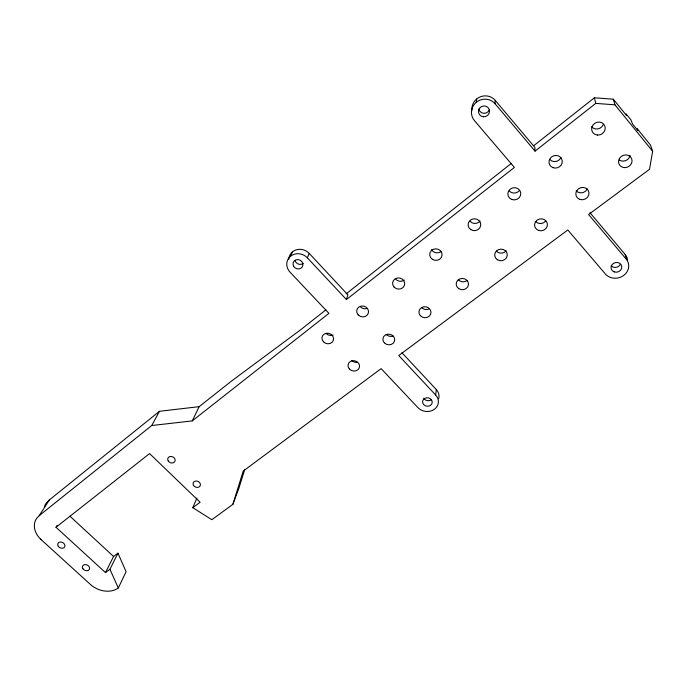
<?xml version="1.0" encoding="UTF-8"?>
<svg xmlns="http://www.w3.org/2000/svg" width="687" height="687" viewBox="0 0 687 687"><rect width="100%" height="100%" fill="white"/><g stroke="black" fill="none" stroke-linecap="round" stroke-linejoin="round"><path stroke-width="1.03" d="M196.946 498.006L192.798 507.693L211.836 519.707L232.867 504.352L243.215 471.084L381.13 368.644L417.936 407.631A11.662 10.176 8 0 0 434.313 409.323A11.662 10.176 8 0 0 435.652 394.999L398.761 355.548L567.806 229.973L605.384 273.993A13.027 11.627 -13.7 0 0 623.478 275.581A13.027 11.627 -13.7 0 0 626.235 259.128L588.596 214.533L649.524 169.277L652.65 151.252L614.968 104.819L595.732 103.394L535.07 151.123L495.044 103.711L495.224 100.379A13.233 12.804 -26.2 0 0 471.917 110.349M476.297 102.311L476.658 98.997M435.652 394.999L436.322 389.555L401.947 352.732M325.913 309.82L300.657 329.76L231.382 381.165L199.161 406.661L159.461 411.298L49.387 499.913L39.202 515.628L151.733 425.528L192.248 420.908L328.927 313.349L290 272.112A12.091 11.061 24.2 0 1 290.507 256.268A12.091 11.061 24.2 0 1 307.381 257.84L346.42 299.566L347.888 294.826L309.219 253.4A11.98 10.992 24.3 0 0 296.389 249.793A11.98 10.992 24.3 0 0 288.755 259.437M244.606 469.917L238.715 488.809L232.867 504.352M307.381 257.84L309.219 253.4M290.464 256.294L292.456 251.871M39.837 515.147L36.763 518.178A20.868 16.153 27 0 0 40.533 539.089L90.504 584.525A20.49 15.775 24 0 0 118.301 588.012L126.09 571.678L117.958 553.181L113.561 556.47L105.48 572.589L55.999 527.264L57.081 525.452M192.248 420.908L199.161 406.661M105.48 572.589L109.937 569.274L117.958 553.181M151.733 425.528L159.461 411.298M49.387 499.913L46.355 502.91A20.447 15.973 27.1 0 0 44.5 506.654M346.111 293.864L511.068 163.6M533.79 145.653L594.384 97.803L613.302 99.194L626.664 115.665L626.115 113.948L630.872 119.813L632.555 123.986L637.871 130.539L637.261 128.744L650.4 144.957L652.65 151.252M55.999 527.264L149.577 453.583L200.123 502.249L192.798 507.693M41.229 539.742L40.533 539.089M346.42 299.566L514.383 167.405L474.451 120.629A13.354 12.924 -25 0 1 476.349 102.277A13.354 12.924 -25 0 1 495.044 103.711M69.876 516.152L113.561 556.47M495.224 100.379L534.864 147.379L535.07 151.123M589.961 212.712L625.187 254.482A12.907 11.542 -14.1 0 1 627.6 259.987M109.937 569.274L118.301 588.012M613.302 99.194L614.968 104.819M594.384 97.803L595.732 103.394M625.187 254.482L626.235 259.128M357.231 362.341A5.754 5.11 14.6 0 1 351.813 360.469M367.433 308.343A5.891 5.359 14.7 0 1 360.443 306.823M393.153 335.952A5.848 5.264 11.4 0 1 386.214 334.432M404.257 280.047A5.994 5.53 10.5 0 1 395.832 279.265M428.8 309.09A5.96 5.427 7.2 0 1 421.732 307.553M440.994 251.571A6.106 5.702 4.4 0 1 431.539 249.544M466.962 280.579A6.08 5.59 1.7 0 1 458.427 279.789M480.093 221.008A6.243 5.865 -3.6 0 1 470.209 221.369M506.182 250.772A6.209 5.745 -4.9 0 1 496.349 251.098M545.624 221.051A6.372 5.9 -12.3 0 1 535.559 221.42M519.424 190.514A6.398 6.028 -13 0 1 509.307 190.926M560.987 157.512A6.587 6.166 -21.9 0 1 549.78 159.418M603.186 124.776A6.801 6.295 -28.9 0 1 591.696 126.794M630.082 155.399A6.758 6.174 -25.4 0 1 619.348 160.028M587.291 188.891A6.552 6.037 -19.3 0 1 576.135 190.72M333.049 335.007A5.797 5.195 17.7 0 1 326.179 333.496M436.322 389.555A11.559 10.116 7.9 0 1 438.658 398.786M620.352 264.349A5.376 4.809 -14 0 1 611.155 265.714M489.402 109.774A5.513 5.341 -26.4 0 1 478.882 108.975M303.25 263.387A4.998 4.577 24.4 0 1 295.092 260.562M431.23 399.843A4.818 4.216 7.9 0 1 423.785 398.194M82.947 568.776A3.761 2.894 24.8 0 0 89.224 569.566A3.761 2.894 24.8 0 0 85.806 564.628A3.761 2.894 24.8 0 0 82.947 568.776M58.275 546.285A3.796 2.928 26.3 0 0 64.569 547.067A3.796 2.928 26.3 0 0 61.083 542.052A3.796 2.928 26.3 0 0 58.275 546.285M193.545 485.434A3.787 3.1 22.4 0 0 199.951 486.173A3.787 3.1 22.4 0 0 196.705 481.029A3.787 3.1 22.4 0 0 193.545 485.434M168.238 460.994A3.821 3.143 24.4 0 0 174.678 461.724A3.821 3.143 24.4 0 0 171.364 456.486A3.821 3.143 24.4 0 0 168.238 460.994M349.468 369.099A5.831 5.161 14.7 0 0 359.292 367.785A5.831 5.161 14.7 0 0 352.594 360.718A5.831 5.161 14.7 0 0 349.468 369.099M358.176 314.869A5.977 5.419 14.8 0 0 368.258 313.409A5.977 5.419 14.8 0 0 361.414 306.058A5.977 5.419 14.8 0 0 358.176 314.869M384.342 342.83A5.934 5.324 11.5 0 0 394.39 341.43A5.934 5.324 11.5 0 0 387.666 334.191A5.934 5.324 11.5 0 0 384.342 342.83M394.063 287.046A6.08 5.599 10.7 0 0 404.385 285.5A6.08 5.599 10.7 0 0 397.507 277.96A6.08 5.599 10.7 0 0 394.063 287.046M420.358 315.685A6.046 5.487 7.4 0 0 430.646 314.217A6.046 5.487 7.4 0 0 423.888 306.797A6.046 5.487 7.4 0 0 420.358 315.685M432.355 259.3A6.2 5.771 4.9 0 0 442.076 255.178A6.2 5.771 4.9 0 0 433.274 249.347A6.2 5.771 4.9 0 0 432.355 259.3M458.761 288.652A6.166 5.659 2.1 0 0 468.482 284.65A6.166 5.659 2.1 0 0 459.783 278.905A6.166 5.659 2.1 0 0 458.761 288.652M470.732 229.57A6.338 5.943 -2.9 0 0 480.737 225.284A6.338 5.943 -2.9 0 0 471.832 219.316A6.338 5.943 -2.9 0 0 470.732 229.57M497.259 259.677A6.312 5.822 -4.3 0 0 507.264 255.512A6.312 5.822 -4.3 0 0 498.47 249.639A6.312 5.822 -4.3 0 0 497.259 259.677M538.556 230.428A6.466 5.977 -11.5 0 0 547.384 223.807A6.466 5.977 -11.5 0 0 537.036 220.183A6.466 5.977 -11.5 0 0 538.556 230.428M511.927 199.539A6.501 6.106 -12.1 0 0 520.729 192.746A6.501 6.106 -12.1 0 0 510.295 189.088A6.501 6.106 -12.1 0 0 511.927 199.539M553.087 167.688A6.69 6.252 -21 0 0 562.206 160.655A6.69 6.252 -21 0 0 551.584 156.928A6.69 6.252 -21 0 0 553.087 167.688M597.441 135.047A6.913 6.389 -28.1 0 0 604.749 125.773A6.913 6.389 -28.1 0 0 593.096 124.862A6.913 6.389 -28.1 0 0 597.441 135.047M624.251 167.619A6.87 6.26 -24.7 0 0 631.611 158.577A6.87 6.26 -24.7 0 0 620.035 157.632A6.87 6.26 -24.7 0 0 624.251 167.619M579.819 199.402A6.655 6.123 -18.6 0 0 588.957 192.549A6.655 6.123 -18.6 0 0 578.428 188.856A6.655 6.123 -18.6 0 0 579.819 199.402M483.433 116.781A5.565 5.384 -25.2 0 0 489.058 109.044A5.565 5.384 -25.2 0 0 479.526 108.306A5.565 5.384 -25.2 0 0 483.433 116.781M293.589 266.204A5.041 4.611 24.3 0 0 302.194 267.011A5.041 4.611 24.3 0 0 298.141 259.609A5.041 4.611 24.3 0 0 293.589 266.204M423.69 404.626A4.861 4.242 8 0 0 431.951 403.587A4.861 4.242 8 0 0 426.524 397.799A4.861 4.242 8 0 0 423.69 404.626M614.238 271.897A5.427 4.843 -13.7 0 0 621.778 266.547A5.427 4.843 -13.7 0 0 613.216 263.559A5.427 4.843 -13.7 0 0 614.238 271.897M323.448 341.808A5.874 5.247 17.8 0 0 333.298 340.426A5.874 5.247 17.8 0 0 326.497 333.247A5.874 5.247 17.8 0 0 323.448 341.808"/></g></svg>
